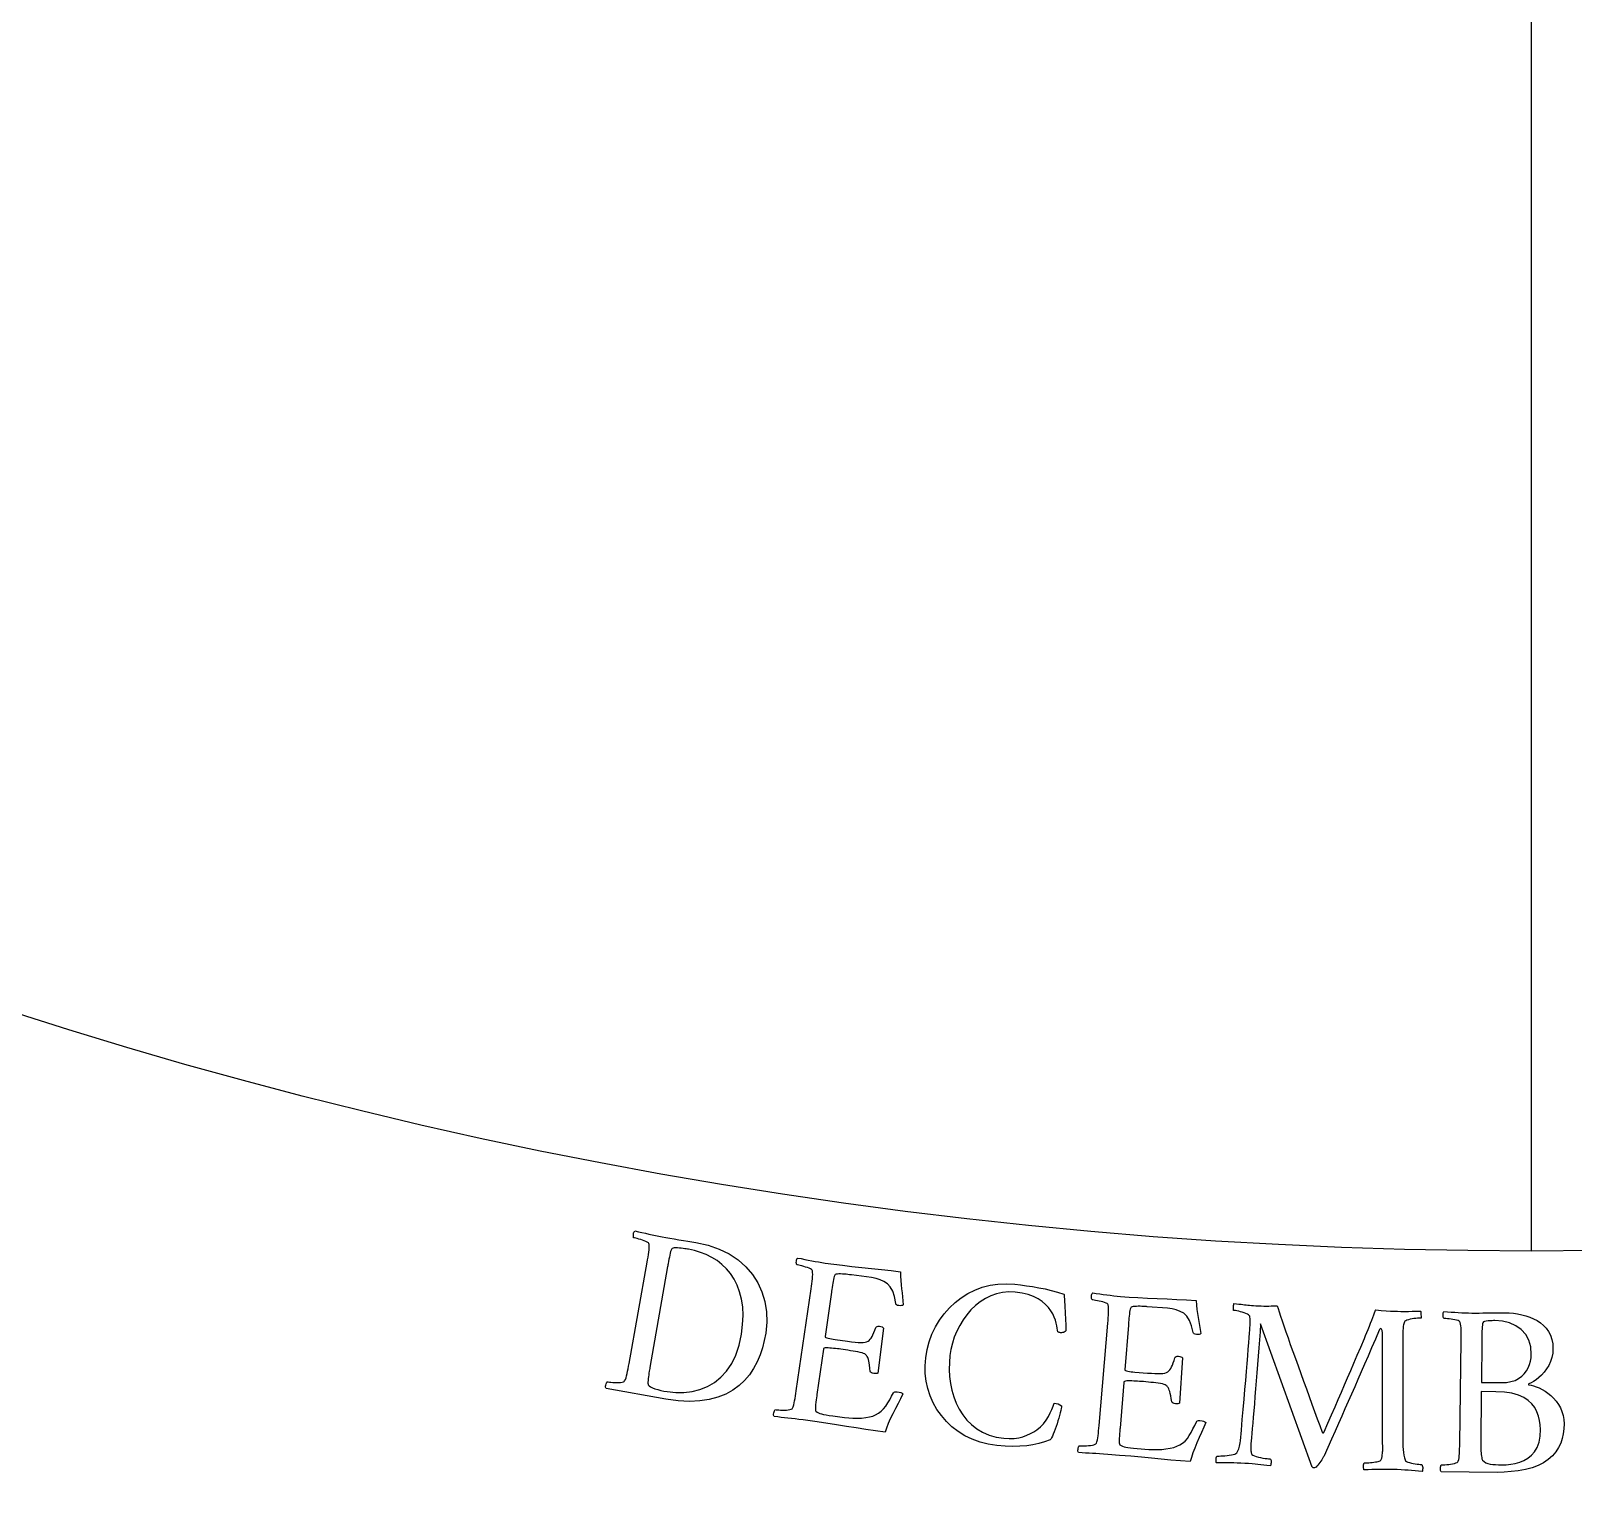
# Model space of a CAD drawing. Header units: millimetres. Extents: x -50 to 50, y -50 to 64.
# Drawn here: x -10.3 to 0.29, y -35.39 to -25.38 of the extents above; entities that cross this region are included whole.
import ezdxf

# ---------------------------------------------------------------- set-up
doc = ezdxf.new("R2010")
doc.units = ezdxf.units.MM
for name, color, linetype in [('CUT_OUTER', 1, 'Continuous'), ('ENGRAVE', 7, 'Continuous'), ('TEXT', 5, 'Continuous')]:
    doc.layers.add(name, color=color, linetype=linetype)

msp = doc.modelspace()

# ---------------------------------------------------------------- linework, layer by layer
at = {"layer": 'CUT_OUTER'}
msp.add_arc((0, -0.0002), 49.9998, 177.11535, 4.43206, dxfattribs=at)
at = {"layer": 'ENGRAVE'}
msp.add_lwpolyline([(0, -33.75), (0, 33.75)], dxfattribs=at)
for radius in [49, 49, 47.6875, 45.25, 45.25, 43.325, 39.75, 39.75, 37.65, 33.75, 33.75]:
    msp.add_circle((0, 0), radius, dxfattribs=at)
at = {"layer": 'TEXT'}
for points in [[(-5.734, -33.6916), (-5.6505, -33.7102), (-5.5744, -33.7362), (-5.5058, -33.7697), (-5.4446, -33.8108), (-5.3912, -33.8581), (-5.3461, -33.9105), (-5.3092, -33.9679), (-5.2805, -34.0304), (-5.2605, -34.0969), (-5.2495, -34.1661), (-5.2475, -34.2381), (-5.2546, -34.3129), (-5.2642, -34.3642), (-5.2774, -34.4143), (-5.2939, -34.4633), (-5.314, -34.5111), (-5.3381, -34.5566), (-5.3668, -34.5989), (-5.4001, -34.6379), (-5.438, -34.6735), (-5.4809, -34.7049), (-5.5292, -34.7313), (-5.5829, -34.7526), (-5.6421, -34.7687), (-5.7071, -34.7787), (-5.7783, -34.7817), (-5.8558, -34.7776), (-5.9395, -34.7664), (-6.3501, -34.6937), (-6.3523, -34.6892), (-6.3533, -34.6837), (-6.3531, -34.677), (-6.3517, -34.6693), (-6.3496, -34.6617), (-6.3473, -34.6555), (-6.3446, -34.6506), (-6.3416, -34.6471), (-6.3355, -34.648), (-6.3272, -34.6491), (-6.3168, -34.6502), (-6.3042, -34.6513), (-6.2906, -34.6522), (-6.2773, -34.6525), (-6.2642, -34.6523), (-6.2513, -34.6514), (-6.24, -34.6499), (-6.2314, -34.6477), (-6.2256, -34.6448), (-6.2226, -34.6411), (-6.2177, -34.6309), (-6.2132, -34.6191), (-6.2093, -34.6058), (-6.2058, -34.5908), (-6.2025, -34.5747), (-6.1992, -34.558), (-6.196, -34.5406), (-6.1927, -34.5226), (-6.068, -33.8275), (-6.0648, -33.8094), (-6.0618, -33.7918), (-6.059, -33.7747), (-6.0564, -33.7582), (-6.0544, -33.7426), (-6.0534, -33.7284), (-6.0534, -33.7156), (-6.0543, -33.7043), (-6.0557, -33.6993), (-6.0599, -33.6943), (-6.067, -33.6895), (-6.0769, -33.6848), (-6.0885, -33.6803), (-6.1004, -33.676), (-6.1127, -33.672), (-6.1253, -33.6683), (-6.1372, -33.665), (-6.147, -33.6624), (-6.1549, -33.6605), (-6.1608, -33.6592), (-6.1622, -33.6549), (-6.163, -33.6493), (-6.163, -33.6427), (-6.1622, -33.6348), (-6.1608, -33.6272), (-6.1586, -33.6209), (-6.1558, -33.616), (-6.1522, -33.6126), (-6.1281, -33.6179), (-6.1041, -33.6233), (-6.0804, -33.6287), (-6.0569, -33.6342), (-6.0335, -33.6395), (-6.0103, -33.6445), (-5.9873, -33.6491), (-5.9644, -33.6533), (-5.9396, -33.6576), (-5.9126, -33.6622), (-5.8833, -33.6671), (-5.8517, -33.6722), (-5.8198, -33.6774), (-5.7896, -33.6823), (-5.761, -33.687), (-5.734, -33.6916)], [(-5.9276, -33.8558), (-6.0491, -34.5498), (-6.0502, -34.5565), (-6.0517, -34.565), (-6.0535, -34.5753), (-6.0556, -34.5873), (-6.0577, -34.6002), (-6.0595, -34.6129), (-6.0608, -34.6254), (-6.0619, -34.6378), (-6.0625, -34.6489), (-6.0625, -34.6577), (-6.0621, -34.664), (-6.0611, -34.668), (-6.0553, -34.6754), (-6.0456, -34.6823), (-6.0321, -34.6889), (-6.0147, -34.695), (-5.995, -34.7007), (-5.9744, -34.7058), (-5.9529, -34.7105), (-5.9307, -34.7146), (-5.8725, -34.7213), (-5.8156, -34.7212), (-5.7602, -34.7144), (-5.7061, -34.7007), (-5.6547, -34.6801), (-5.607, -34.6519), (-5.563, -34.6164), (-5.5227, -34.5735), (-5.4876, -34.5228), (-5.459, -34.4638), (-5.4368, -34.3966), (-5.4211, -34.3213), (-5.4129, -34.2541), (-5.4101, -34.1914), (-5.4128, -34.1332), (-5.421, -34.0795), (-5.4338, -34.03), (-5.4506, -33.9845), (-5.4714, -33.943), (-5.4961, -33.9054), (-5.5241, -33.8716), (-5.5548, -33.8417), (-5.5882, -33.8157), (-5.6242, -33.7934), (-5.6624, -33.7746), (-5.702, -33.7591), (-5.7431, -33.7468), (-5.7856, -33.7378), (-5.7916, -33.7368), (-5.7996, -33.7356), (-5.8096, -33.7341), (-5.8218, -33.7324), (-5.8347, -33.7307), (-5.8473, -33.7295), (-5.8596, -33.7286), (-5.8715, -33.7281), (-5.8821, -33.7283), (-5.8903, -33.7295), (-5.8962, -33.7318), (-5.8997, -33.7352), (-5.9035, -33.7438), (-5.907, -33.7539), (-5.9102, -33.7654), (-5.9132, -33.7784), (-5.916, -33.7922), (-5.9187, -33.8064), (-5.9214, -33.821), (-5.9241, -33.8358), (-5.9245, -33.8383), (-5.9249, -33.8408), (-5.9254, -33.8433), (-5.9258, -33.8458), (-5.9262, -33.8483), (-5.9267, -33.8508), (-5.9271, -33.8533), (-5.9276, -33.8558)], [(-4.8459, -33.8325), (-4.7879, -33.8404), (-4.7269, -33.848), (-4.6629, -33.8553), (-4.5959, -33.8622), (-4.5279, -33.8691), (-4.4608, -33.8764), (-4.3946, -33.8841), (-4.3293, -33.8922), (-4.3288, -33.9232), (-4.3275, -33.953), (-4.3254, -33.9817), (-4.3225, -34.0092), (-4.3193, -34.0362), (-4.3164, -34.0637), (-4.3138, -34.0916), (-4.3114, -34.1198), (-4.3167, -34.1229), (-4.3233, -34.1247), (-4.3313, -34.1253), (-4.3405, -34.1247), (-4.3499, -34.1227), (-4.3567, -34.1196), (-4.3608, -34.1154), (-4.3622, -34.1099), (-4.371, -34.063), (-4.3835, -34.0248), (-4.3999, -33.9953), (-4.4202, -33.9744), (-4.4435, -33.9594), (-4.4694, -33.9475), (-4.4977, -33.9386), (-4.5285, -33.9328), (-4.6666, -33.9141), (-4.6725, -33.9133), (-4.6806, -33.9124), (-4.6907, -33.9112), (-4.7028, -33.9099), (-4.7159, -33.9087), (-4.7285, -33.9078), (-4.7408, -33.9074), (-4.7527, -33.9072), (-4.7633, -33.9078), (-4.7714, -33.9093), (-4.7772, -33.9118), (-4.7807, -33.9153), (-4.7841, -33.924), (-4.7873, -33.934), (-4.7901, -33.9454), (-4.7926, -33.9581), (-4.7948, -33.9715), (-4.797, -33.9852), (-4.7991, -33.9992), (-4.8012, -34.0133), (-4.802, -34.0189), (-4.8027, -34.0238), (-4.8033, -34.0281), (-4.8038, -34.0317), (-4.8469, -34.3369), (-4.846, -34.3402), (-4.8422, -34.3432), (-4.8357, -34.3459), (-4.8264, -34.3484), (-4.8154, -34.3507), (-4.8037, -34.3528), (-4.7914, -34.3549), (-4.7784, -34.3568), (-4.6935, -34.3685), (-4.6659, -34.372), (-4.6415, -34.3747), (-4.6203, -34.3765), (-4.6022, -34.3774), (-4.5868, -34.3772), (-4.5734, -34.3757), (-4.5621, -34.3728), (-4.5528, -34.3686), (-4.5448, -34.363), (-4.5375, -34.3557), (-4.5308, -34.3469), (-4.5248, -34.3365), (-4.5188, -34.3242), (-4.5124, -34.3099), (-4.5055, -34.2935), (-4.4981, -34.2751), (-4.4954, -34.2702), (-4.4903, -34.2671), (-4.483, -34.2658), (-4.4733, -34.2663), (-4.4642, -34.2681), (-4.4566, -34.2707), (-4.4506, -34.2741), (-4.4462, -34.2784), (-4.4863, -34.5874), (-4.4908, -34.5898), (-4.497, -34.5912), (-4.5047, -34.5914), (-4.514, -34.5907), (-4.523, -34.5887), (-4.5299, -34.5856), (-4.5348, -34.5812), (-4.5376, -34.5756), (-4.5403, -34.553), (-4.5429, -34.5337), (-4.5454, -34.5177), (-4.5479, -34.5051), (-4.5503, -34.495), (-4.5526, -34.4865), (-4.5551, -34.4798), (-4.5575, -34.4748), (-4.5601, -34.4708), (-4.563, -34.467), (-4.5663, -34.4635), (-4.57, -34.4603), (-4.5751, -34.4565), (-4.583, -34.4528), (-4.5937, -34.4493), (-4.6072, -34.446), (-4.6224, -34.4427), (-4.6384, -34.4396), (-4.6551, -34.4366), (-4.6726, -34.4337), (-4.6903, -34.431), (-4.7074, -34.4284), (-4.724, -34.4259), (-4.7401, -34.4236), (-4.7513, -34.4222), (-4.7633, -34.4207), (-4.776, -34.4192), (-4.7894, -34.4177), (-4.8028, -34.4163), (-4.8152, -34.4154), (-4.8268, -34.4147), (-4.8374, -34.4144), (-4.8464, -34.4148), (-4.853, -34.4163), (-4.8572, -34.4188), (-4.859, -34.4225), (-4.903, -34.7344), (-4.9032, -34.7363), (-4.9036, -34.7386), (-4.904, -34.7413), (-4.9044, -34.7444), (-4.9061, -34.757), (-4.908, -34.7713), (-4.91, -34.7873), (-4.9121, -34.8049), (-4.9136, -34.8215), (-4.9138, -34.8342), (-4.9128, -34.843), (-4.9104, -34.8479), (-4.9022, -34.8545), (-4.8929, -34.86), (-4.8825, -34.8645), (-4.871, -34.868), (-4.8572, -34.871), (-4.8398, -34.8742), (-4.8189, -34.8776), (-4.7945, -34.8812), (-4.715, -34.892), (-4.6854, -34.8952), (-4.6559, -34.8969), (-4.6263, -34.8971), (-4.5968, -34.8958), (-4.5687, -34.8929), (-4.5433, -34.8883), (-4.5208, -34.882), (-4.5011, -34.8741), (-4.4811, -34.8634), (-4.4628, -34.8498), (-4.4463, -34.8333), (-4.4316, -34.8139), (-4.4179, -34.7925), (-4.4042, -34.7702), (-4.3907, -34.7469), (-4.3773, -34.7226), (-4.374, -34.7185), (-4.3687, -34.716), (-4.3616, -34.715), (-4.3524, -34.7155), (-4.3386, -34.7178), (-4.3275, -34.7212), (-4.3191, -34.7254), (-4.3133, -34.7306), (-4.3296, -34.7632), (-4.3466, -34.7969), (-4.3642, -34.8314), (-4.3826, -34.867), (-4.3999, -34.9019), (-4.4145, -34.9343), (-4.4263, -34.9642), (-4.4353, -34.9918), (-4.5022, -34.983), (-4.5687, -34.9738), (-4.635, -34.964), (-4.7009, -34.9537), (-4.7689, -34.943), (-4.8411, -34.932), (-4.9176, -34.9207), (-4.9984, -34.909), (-5.0264, -34.9051), (-5.053, -34.9017), (-5.0782, -34.8989), (-5.1019, -34.8966), (-5.1251, -34.8943), (-5.1487, -34.8916), (-5.1726, -34.8886), (-5.197, -34.8851), (-5.1993, -34.8807), (-5.2004, -34.8752), (-5.2005, -34.8685), (-5.1994, -34.8608), (-5.1975, -34.8531), (-5.1954, -34.8468), (-5.1928, -34.8418), (-5.19, -34.8382), (-5.1838, -34.839), (-5.1755, -34.8397), (-5.1651, -34.8405), (-5.1525, -34.8412), (-5.1389, -34.8417), (-5.1256, -34.8415), (-5.1125, -34.8408), (-5.0996, -34.8396), (-5.0883, -34.8377), (-5.0798, -34.8352), (-5.0741, -34.8321), (-5.0712, -34.8283), (-5.0667, -34.8179), (-5.0626, -34.806), (-5.0591, -34.7925), (-5.0561, -34.7774), (-5.0534, -34.7613), (-5.0507, -34.7444), (-5.048, -34.727), (-5.0453, -34.7089), (-4.9437, -34.01), (-4.9411, -33.9918), (-4.9387, -33.9741), (-4.9364, -33.957), (-4.9344, -33.9403), (-4.9329, -33.9247), (-4.9324, -33.9105), (-4.9328, -33.8977), (-4.9341, -33.8865), (-4.9356, -33.8814), (-4.94, -33.8766), (-4.9473, -33.872), (-4.9574, -33.8677), (-4.9691, -33.8635), (-4.9811, -33.8597), (-4.9935, -33.8561), (-5.0063, -33.8528), (-5.0182, -33.8499), (-5.0281, -33.8476), (-5.0361, -33.8459), (-5.042, -33.8449), (-5.0436, -33.8406), (-5.0445, -33.8351), (-5.0447, -33.8284), (-5.0442, -33.8206), (-5.043, -33.8128), (-5.0411, -33.8065), (-5.0384, -33.8015), (-5.035, -33.798), (-5.0107, -33.8025), (-4.9866, -33.8071), (-4.9627, -33.8117), (-4.939, -33.8164), (-4.9155, -33.821), (-4.8921, -33.8252), (-4.8689, -33.829), (-4.8459, -33.8325)], [(-3.546, -33.978), (-3.506, -33.9825), (-3.4653, -33.988), (-3.4236, -33.9943), (-3.3811, -34.0016), (-3.3381, -34.0101), (-3.295, -34.0202), (-3.2517, -34.0321), (-3.2082, -34.0455), (-3.208, -34.0477), (-3.2075, -34.0543), (-3.2067, -34.0653), (-3.2056, -34.0807), (-3.2044, -34.099), (-3.2032, -34.1187), (-3.202, -34.14), (-3.2008, -34.1628), (-3.1997, -34.1857), (-3.1986, -34.2076), (-3.1974, -34.2285), (-3.1963, -34.2482), (-3.1953, -34.2655), (-3.1947, -34.2788), (-3.1945, -34.2881), (-3.1946, -34.2935), (-3.195, -34.2968), (-3.1969, -34.3), (-3.2006, -34.3031), (-3.2059, -34.306), (-3.2121, -34.3084), (-3.2184, -34.3099), (-3.2249, -34.3106), (-3.2314, -34.3104), (-3.237, -34.3096), (-3.2421, -34.3081), (-3.2468, -34.3061), (-3.2509, -34.3035), (-3.2522, -34.2927), (-3.2543, -34.2793), (-3.2573, -34.2633), (-3.2612, -34.2447), (-3.2668, -34.2243), (-3.2749, -34.2034), (-3.2853, -34.1817), (-3.2982, -34.1594), (-3.3142, -34.1374), (-3.3339, -34.1166), (-3.3574, -34.097), (-3.3846, -34.0787), (-3.4164, -34.0625), (-3.4534, -34.0494), (-3.4957, -34.0395), (-3.5434, -34.0327), (-3.5871, -34.0308), (-3.6294, -34.0341), (-3.6701, -34.0428), (-3.7094, -34.0568), (-3.7469, -34.0753), (-3.7822, -34.0977), (-3.8154, -34.124), (-3.8465, -34.154), (-3.8751, -34.1871), (-3.9008, -34.2225), (-3.9237, -34.26), (-3.9437, -34.2998), (-3.9606, -34.3409), (-3.9741, -34.3826), (-3.9842, -34.4247), (-3.9909, -34.4674), (-3.9948, -34.5153), (-3.9954, -34.5632), (-3.9927, -34.611), (-3.9867, -34.6588), (-3.9772, -34.7057), (-3.964, -34.7507), (-3.9472, -34.7939), (-3.9266, -34.8352), (-3.9023, -34.874), (-3.8742, -34.9093), (-3.8422, -34.9411), (-3.8063, -34.9696), (-3.7664, -34.9936), (-3.7223, -35.0124), (-3.6742, -35.026), (-3.6219, -35.0342), (-3.585, -35.0366), (-3.5506, -35.0356), (-3.5188, -35.0313), (-3.4896, -35.0238), (-3.4628, -35.0141), (-3.4381, -35.003), (-3.4156, -34.9906), (-3.3951, -34.977), (-3.3701, -34.9566), (-3.3483, -34.9347), (-3.3298, -34.9112), (-3.3147, -34.886), (-3.302, -34.8609), (-3.2913, -34.8372), (-3.2824, -34.8151), (-3.2753, -34.7945), (-3.2613, -34.7954), (-3.2481, -34.7987), (-3.2358, -34.8046), (-3.2243, -34.8129), (-3.2254, -34.8202), (-3.2274, -34.8304), (-3.2305, -34.8435), (-3.2346, -34.8595), (-3.2394, -34.8773), (-3.2446, -34.8958), (-3.2501, -34.915), (-3.2561, -34.9349), (-3.2623, -34.9546), (-3.2686, -34.9731), (-3.2751, -34.9904), (-3.2816, -35.0065), (-3.288, -35.0206), (-3.2938, -35.0317), (-3.2992, -35.04), (-3.3041, -35.0452), (-3.3409, -35.0593), (-3.3798, -35.0708), (-3.4209, -35.0797), (-3.4641, -35.0859), (-3.51, -35.0896), (-3.5594, -35.0904), (-3.6121, -35.0886), (-3.6683, -35.0839), (-3.7279, -35.0749), (-3.7844, -35.0607), (-3.8377, -35.0413), (-3.8878, -35.0168), (-3.9343, -34.9879), (-3.9768, -34.9553), (-4.0153, -34.919), (-4.0497, -34.8791), (-4.0798, -34.8363), (-4.1053, -34.7912), (-4.1262, -34.7438), (-4.1425, -34.6943), (-4.1539, -34.6431), (-4.1601, -34.5909), (-4.1612, -34.5377), (-4.1571, -34.4835), (-4.1477, -34.4267), (-4.1334, -34.3723), (-4.1142, -34.3203), (-4.0902, -34.2707), (-4.062, -34.2239), (-4.0301, -34.1804), (-3.9946, -34.1402), (-3.9555, -34.1032), (-3.9131, -34.0702), (-3.8679, -34.0419), (-3.8199, -34.0182), (-3.769, -33.9991), (-3.7158, -33.9852), (-3.661, -33.9771), (-3.6044, -33.9746), (-3.546, -33.978)], [(-2.8204, -34.0612), (-2.762, -34.0656), (-2.7006, -34.0696), (-2.6363, -34.073), (-2.5691, -34.076), (-2.5008, -34.0788), (-2.4334, -34.0821), (-2.3668, -34.0858), (-2.3012, -34.09), (-2.2988, -34.1209), (-2.2957, -34.1506), (-2.2919, -34.1791), (-2.2874, -34.2063), (-2.2826, -34.2332), (-2.2781, -34.2604), (-2.2737, -34.2881), (-2.2697, -34.3162), (-2.2748, -34.3195), (-2.2813, -34.3217), (-2.2892, -34.3228), (-2.2985, -34.3227), (-2.308, -34.3213), (-2.3149, -34.3186), (-2.3192, -34.3146), (-2.321, -34.3093), (-2.3325, -34.263), (-2.3474, -34.2256), (-2.3655, -34.1971), (-2.3869, -34.1775), (-2.4111, -34.1639), (-2.4376, -34.1535), (-2.4664, -34.1464), (-2.4976, -34.1424), (-2.6365, -34.132), (-2.6425, -34.1315), (-2.6506, -34.1311), (-2.6607, -34.1306), (-2.673, -34.13), (-2.686, -34.1295), (-2.6987, -34.1294), (-2.711, -34.1297), (-2.7229, -34.1303), (-2.7334, -34.1314), (-2.7415, -34.1335), (-2.7471, -34.1363), (-2.7503, -34.14), (-2.7533, -34.1489), (-2.7558, -34.1591), (-2.7579, -34.1706), (-2.7596, -34.1834), (-2.7611, -34.197), (-2.7625, -34.2108), (-2.7638, -34.2248), (-2.765, -34.239), (-2.7654, -34.2446), (-2.7658, -34.2496), (-2.7662, -34.2539), (-2.7665, -34.2576), (-2.7913, -34.5648), (-2.7902, -34.568), (-2.7863, -34.5707), (-2.7796, -34.5731), (-2.7702, -34.575), (-2.759, -34.5766), (-2.7472, -34.5781), (-2.7348, -34.5794), (-2.7217, -34.5806), (-2.6363, -34.5872), (-2.6085, -34.5891), (-2.584, -34.5903), (-2.5627, -34.5908), (-2.5447, -34.5906), (-2.5293, -34.5895), (-2.516, -34.5872), (-2.5048, -34.5837), (-2.4958, -34.5789), (-2.4882, -34.5728), (-2.4813, -34.5651), (-2.4752, -34.5559), (-2.4698, -34.5451), (-2.4646, -34.5326), (-2.459, -34.5179), (-2.4531, -34.5011), (-2.4468, -34.4822), (-2.4444, -34.4772), (-2.4395, -34.4739), (-2.4323, -34.4721), (-2.4226, -34.4721), (-2.4134, -34.4733), (-2.4056, -34.4754), (-2.3994, -34.4785), (-2.3948, -34.4825), (-2.4164, -34.7934), (-2.4208, -34.796), (-2.4269, -34.7977), (-2.4345, -34.7985), (-2.4438, -34.7982), (-2.453, -34.7969), (-2.4601, -34.7941), (-2.4652, -34.7901), (-2.4683, -34.7846), (-2.4724, -34.7622), (-2.4761, -34.7431), (-2.4796, -34.7273), (-2.4828, -34.7148), (-2.4858, -34.7049), (-2.4887, -34.6966), (-2.4915, -34.69), (-2.4942, -34.6852), (-2.497, -34.6813), (-2.5002, -34.6777), (-2.5037, -34.6744), (-2.5075, -34.6715), (-2.5129, -34.6679), (-2.521, -34.6648), (-2.5319, -34.6619), (-2.5455, -34.6594), (-2.5609, -34.6571), (-2.577, -34.6549), (-2.5939, -34.6529), (-2.6116, -34.651), (-2.6293, -34.6493), (-2.6466, -34.6477), (-2.6633, -34.6463), (-2.6795, -34.645), (-2.6908, -34.6442), (-2.7028, -34.6434), (-2.7156, -34.6427), (-2.7291, -34.642), (-2.7425, -34.6415), (-2.755, -34.6412), (-2.7666, -34.6412), (-2.7772, -34.6416), (-2.7862, -34.6425), (-2.7926, -34.6444), (-2.7967, -34.6472), (-2.7982, -34.6509), (-2.8236, -34.9649), (-2.8237, -34.9668), (-2.8239, -34.9691), (-2.8242, -34.9718), (-2.8244, -34.975), (-2.8254, -34.9877), (-2.8264, -35.002), (-2.8274, -35.0181), (-2.8285, -35.0359), (-2.829, -35.0525), (-2.8285, -35.0652), (-2.8269, -35.0739), (-2.8242, -35.0787), (-2.8157, -35.0847), (-2.8061, -35.0897), (-2.7954, -35.0936), (-2.7837, -35.0963), (-2.7697, -35.0986), (-2.7522, -35.1007), (-2.7311, -35.1029), (-2.7065, -35.1049), (-2.6266, -35.111), (-2.5968, -35.1125), (-2.5672, -35.1124), (-2.5377, -35.1109), (-2.5083, -35.1078), (-2.4804, -35.1032), (-2.4554, -35.0971), (-2.4333, -35.0895), (-2.4141, -35.0804), (-2.3947, -35.0685), (-2.3773, -35.0539), (-2.3618, -35.0364), (-2.3483, -35.0161), (-2.3359, -34.994), (-2.3236, -34.9709), (-2.3115, -34.9468), (-2.2995, -34.9218), (-2.2965, -34.9175), (-2.2914, -34.9147), (-2.2843, -34.9132), (-2.2752, -34.9132), (-2.2612, -34.9147), (-2.2499, -34.9174), (-2.2413, -34.9211), (-2.2352, -34.926), (-2.2495, -34.9595), (-2.2645, -34.9941), (-2.28, -35.0297), (-2.2962, -35.0663), (-2.3114, -35.1021), (-2.324, -35.1353), (-2.334, -35.1659), (-2.3414, -35.194), (-2.4087, -35.1892), (-2.4756, -35.1839), (-2.5424, -35.1781), (-2.6088, -35.1718), (-2.6773, -35.1651), (-2.7501, -35.1585), (-2.8271, -35.1517), (-2.9084, -35.1449), (-2.9366, -35.1427), (-2.9634, -35.1409), (-2.9887, -35.1396), (-3.0125, -35.1386), (-3.0358, -35.1378), (-3.0595, -35.1365), (-3.0836, -35.1349), (-3.1081, -35.1329), (-3.1106, -35.1286), (-3.1121, -35.1232), (-3.1126, -35.1165), (-3.1119, -35.1087), (-3.1105, -35.101), (-3.1087, -35.0946), (-3.1065, -35.0894), (-3.1039, -35.0856), (-3.0977, -35.086), (-3.0894, -35.0863), (-3.0789, -35.0864), (-3.0663, -35.0864), (-3.0527, -35.086), (-3.0394, -35.0851), (-3.0264, -35.0836), (-3.0136, -35.0816), (-3.0024, -35.0791), (-2.9941, -35.0761), (-2.9886, -35.0726), (-2.986, -35.0687), (-2.982, -35.0581), (-2.9787, -35.0459), (-2.976, -35.0322), (-2.9739, -35.017), (-2.9721, -35.0007), (-2.9704, -34.9837), (-2.9688, -34.9661), (-2.9671, -34.9479), (-2.9074, -34.2442), (-2.9059, -34.2259), (-2.9046, -34.2081), (-2.9033, -34.1909), (-2.9023, -34.1741), (-2.9017, -34.1584), (-2.902, -34.1442), (-2.9032, -34.1315), (-2.9052, -34.1203), (-2.907, -34.1154), (-2.9117, -34.1109), (-2.9192, -34.1067), (-2.9295, -34.103), (-2.9415, -34.0995), (-2.9537, -34.0964), (-2.9663, -34.0936), (-2.9793, -34.091), (-2.9914, -34.0888), (-3.0014, -34.0871), (-3.0094, -34.086), (-3.0154, -34.0853), (-3.0173, -34.0811), (-3.0185, -34.0756), (-3.0191, -34.069), (-3.0191, -34.0611), (-3.0183, -34.0533), (-3.0168, -34.0469), (-3.0144, -34.0418), (-3.0112, -34.038), (-2.9866, -34.0411), (-2.9623, -34.0442), (-2.9382, -34.0474), (-2.9142, -34.0507), (-2.8905, -34.0539), (-2.867, -34.0566), (-2.8436, -34.0591), (-2.8204, -34.0612)], [(-1.8754, -34.1263), (-1.8553, -34.1272), (-1.8365, -34.1277), (-1.8188, -34.1279), (-1.8025, -34.1276), (-1.787, -34.1272), (-1.7722, -34.1269), (-1.7579, -34.1266), (-1.7444, -34.1264), (-1.7392, -34.145), (-1.7322, -34.1682), (-1.7231, -34.1959), (-1.7121, -34.2281), (-1.6996, -34.2642), (-1.6859, -34.3034), (-1.6711, -34.3457), (-1.6552, -34.3911), (-1.6383, -34.4388), (-1.6207, -34.4879), (-1.6023, -34.5384), (-1.5833, -34.5903), (-1.5639, -34.6429), (-1.5447, -34.6953), (-1.5256, -34.7475), (-1.5067, -34.7997), (-1.4882, -34.8509), (-1.4704, -34.9002), (-1.4533, -34.9477), (-1.4369, -34.9933), (-1.4359, -34.9949), (-1.4345, -34.996), (-1.4326, -34.9967), (-1.4303, -34.997), (-1.4279, -34.9967), (-1.426, -34.9955), (-1.4244, -34.9934), (-1.4232, -34.9905), (-1.3968, -34.9304), (-1.3719, -34.8733), (-1.3484, -34.8192), (-1.3264, -34.7681), (-1.3051, -34.7184), (-1.2837, -34.6688), (-1.2623, -34.6192), (-1.2409, -34.5696), (-1.2189, -34.5186), (-1.1959, -34.465), (-1.172, -34.4088), (-1.1472, -34.35), (-1.1389, -34.3303), (-1.1304, -34.3099), (-1.1217, -34.2885), (-1.1128, -34.2664), (-1.1041, -34.2445), (-1.0961, -34.2241), (-1.0887, -34.2052), (-1.082, -34.1877), (-1.0765, -34.1731), (-1.0725, -34.1626), (-1.0702, -34.1563), (-1.0694, -34.1542), (-1.0323, -34.1576), (-0.9987, -34.1602), (-0.9687, -34.162), (-0.9421, -34.1631), (-0.9199, -34.1636), (-0.8963, -34.1639), (-0.8714, -34.164), (-0.8452, -34.1639), (-0.8198, -34.1637), (-0.7973, -34.1634), (-0.7779, -34.163), (-0.7615, -34.1625), (-0.7607, -34.1654), (-0.76, -34.1706), (-0.7594, -34.1781), (-0.7588, -34.188), (-0.7583, -34.1976), (-0.7579, -34.2045), (-0.7577, -34.2086), (-0.7576, -34.21), (-0.7643, -34.2101), (-0.7727, -34.2105), (-0.783, -34.2113), (-0.795, -34.2125), (-0.8077, -34.2141), (-0.8201, -34.2162), (-0.8323, -34.2186), (-0.8441, -34.2215), (-0.8547, -34.2248), (-0.863, -34.2283), (-0.869, -34.232), (-0.8727, -34.2361), (-0.8752, -34.2423), (-0.8772, -34.2495), (-0.8789, -34.2575), (-0.8801, -34.2664), (-0.8811, -34.2754), (-0.8818, -34.2841), (-0.8824, -34.2923), (-0.8827, -34.3002), (-0.8824, -34.3241), (-0.8824, -34.3535), (-0.8824, -34.3885), (-0.8826, -34.4289), (-0.8829, -34.4734), (-0.8831, -34.5206), (-0.8833, -34.5704), (-0.8834, -34.6229), (-0.8835, -34.6765), (-0.8836, -34.7298), (-0.8837, -34.7828), (-0.8838, -34.8355), (-0.8838, -34.8865), (-0.8839, -34.9346), (-0.8841, -34.9797), (-0.8842, -35.0218), (-0.8839, -35.0452), (-0.8833, -35.068), (-0.8825, -35.0902), (-0.8814, -35.1117), (-0.8797, -35.1321), (-0.8768, -35.1508), (-0.8729, -35.1678), (-0.8678, -35.1832), (-0.8641, -35.1888), (-0.8579, -35.1938), (-0.849, -35.1981), (-0.8376, -35.2017), (-0.8248, -35.2047), (-0.8119, -35.2074), (-0.7989, -35.2096), (-0.7857, -35.2114), (-0.7738, -35.2127), (-0.7642, -35.2137), (-0.7572, -35.2144), (-0.7525, -35.2146), (-0.7497, -35.2209), (-0.7479, -35.2276), (-0.747, -35.2349), (-0.7471, -35.2427), (-0.7478, -35.2499), (-0.7485, -35.2556), (-0.7493, -35.2596), (-0.7501, -35.2621), (-0.7747, -35.2599), (-0.799, -35.2579), (-0.8229, -35.2559), (-0.8465, -35.254), (-0.8705, -35.2523), (-0.8954, -35.2509), (-0.9212, -35.2497), (-0.9481, -35.2489), (-0.9762, -35.2483), (-1.0023, -35.248), (-1.0266, -35.2481), (-1.0489, -35.2485), (-1.0713, -35.2492), (-1.0956, -35.2499), (-1.1218, -35.2506), (-1.1499, -35.2513), (-1.1507, -35.2488), (-1.1514, -35.2445), (-1.152, -35.2386), (-1.1526, -35.2309), (-1.1528, -35.2229), (-1.1522, -35.2157), (-1.1507, -35.2094), (-1.1484, -35.2039), (-1.1425, -35.204), (-1.1351, -35.2037), (-1.1262, -35.2032), (-1.1159, -35.2024), (-1.1047, -35.2014), (-1.0936, -35.2002), (-1.0825, -35.1987), (-1.0713, -35.197), (-1.0609, -35.1952), (-1.052, -35.1932), (-1.0446, -35.191), (-1.0386, -35.1887), (-1.0346, -35.1851), (-1.0311, -35.1792), (-1.0282, -35.1709), (-1.0258, -35.1603), (-1.024, -35.1489), (-1.0227, -35.1383), (-1.0217, -35.1286), (-1.0213, -35.1198), (-1.0211, -35.1097), (-1.0211, -35.0984), (-1.0212, -35.0856), (-1.0216, -35.0715), (-1.0219, -35.0573), (-1.022, -35.0445), (-1.022, -35.0332), (-1.0218, -35.0232), (-1.0218, -34.9636), (-1.0218, -34.9052), (-1.0218, -34.848), (-1.0218, -34.7919), (-1.0219, -34.7361), (-1.0219, -34.6796), (-1.0219, -34.6226), (-1.0219, -34.5649), (-1.0219, -34.5057), (-1.0221, -34.4443), (-1.0224, -34.3807), (-1.0228, -34.3149), (-1.0229, -34.3118), (-1.0234, -34.3077), (-1.0243, -34.3025), (-1.0256, -34.2962), (-1.0274, -34.2902), (-1.0299, -34.2859), (-1.033, -34.2833), (-1.0368, -34.2823), (-1.0386, -34.283), (-1.0406, -34.2852), (-1.0429, -34.2888), (-1.0455, -34.2939), (-1.0719, -34.3555), (-1.0974, -34.4147), (-1.1219, -34.4716), (-1.1455, -34.5262), (-1.1685, -34.5792), (-1.1912, -34.6312), (-1.2136, -34.6823), (-1.2358, -34.7324), (-1.2578, -34.7823), (-1.2801, -34.8325), (-1.3025, -34.8831), (-1.3251, -34.9342), (-1.3483, -34.9864), (-1.3723, -35.0406), (-1.3973, -35.0968), (-1.4231, -35.1549), (-1.4255, -35.1591), (-1.429, -35.1648), (-1.4337, -35.1723), (-1.4395, -35.1814), (-1.446, -35.1911), (-1.4525, -35.2005), (-1.4591, -35.2096), (-1.4658, -35.2184), (-1.4724, -35.226), (-1.4786, -35.2317), (-1.4843, -35.2353), (-1.4897, -35.2369), (-1.4917, -35.2374), (-1.4944, -35.2371), (-1.4977, -35.2363), (-1.5016, -35.2347), (-1.5024, -35.2339), (-1.5032, -35.2334), (-1.5041, -35.233), (-1.5049, -35.2329), (-1.8588, -34.2493), (-1.8627, -34.3038), (-1.8669, -34.3591), (-1.8713, -34.4152), (-1.8759, -34.4722), (-1.8807, -34.5292), (-1.8852, -34.5853), (-1.8897, -34.6407), (-1.894, -34.6951), (-1.8981, -34.7478), (-1.9021, -34.7979), (-1.906, -34.8454), (-1.9097, -34.8902), (-1.9132, -34.9315), (-1.9163, -34.9687), (-1.9192, -35.0016), (-1.9216, -35.0303), (-1.9237, -35.0539), (-1.9252, -35.0714), (-1.9261, -35.083), (-1.9265, -35.0885), (-1.9268, -35.0946), (-1.9268, -35.101), (-1.9266, -35.1078), (-1.9263, -35.1148), (-1.9257, -35.1218), (-1.9249, -35.1283), (-1.9238, -35.1342), (-1.9225, -35.1396), (-1.9187, -35.1455), (-1.9118, -35.1508), (-1.9018, -35.1557), (-1.8886, -35.1601), (-1.8738, -35.164), (-1.8589, -35.1674), (-1.8438, -35.1703), (-1.8286, -35.1726), (-1.8148, -35.1744), (-1.804, -35.1758), (-1.7961, -35.1767), (-1.7912, -35.1771), (-1.7886, -35.1814), (-1.787, -35.187), (-1.7867, -35.1942), (-1.7874, -35.2027), (-1.7887, -35.211), (-1.7899, -35.2174), (-1.7909, -35.2219), (-1.7919, -35.2245), (-1.8157, -35.2217), (-1.8379, -35.219), (-1.8583, -35.2165), (-1.877, -35.2142), (-1.896, -35.212), (-1.9174, -35.2101), (-1.9411, -35.2083), (-1.9672, -35.2067), (-1.9951, -35.2053), (-2.0206, -35.2043), (-2.0438, -35.2038), (-2.0646, -35.2037), (-2.0855, -35.2038), (-2.1087, -35.2038), (-2.1343, -35.2038), (-2.1622, -35.2037), (-2.1629, -35.2012), (-2.1635, -35.1969), (-2.164, -35.1909), (-2.1644, -35.1832), (-2.1643, -35.1752), (-2.1634, -35.168), (-2.1618, -35.1618), (-2.1593, -35.1564), (-2.153, -35.1566), (-2.1441, -35.1565), (-2.1328, -35.1561), (-2.1191, -35.1555), (-2.1041, -35.1545), (-2.0892, -35.153), (-2.0744, -35.1511), (-2.0597, -35.1488), (-2.0464, -35.146), (-2.0358, -35.1426), (-2.028, -35.1386), (-2.023, -35.134), (-2.017, -35.1257), (-2.0122, -35.117), (-2.0083, -35.1079), (-2.0056, -35.0985), (-2.0034, -35.0884), (-2.0014, -35.0773), (-1.9995, -35.0653), (-1.9978, -35.0523), (-1.9911, -34.9788), (-1.9846, -34.9068), (-1.9783, -34.8362), (-1.9723, -34.7671), (-1.9665, -34.7005), (-1.9611, -34.6373), (-1.9562, -34.5776), (-1.9516, -34.5215), (-1.9475, -34.4695), (-1.9437, -34.4227), (-1.9404, -34.3809), (-1.9374, -34.3441), (-1.935, -34.3135), (-1.9331, -34.2899), (-1.9319, -34.2734), (-1.9312, -34.2639), (-1.9308, -34.2547), (-1.9304, -34.2457), (-1.9302, -34.237), (-1.9301, -34.2284), (-1.9303, -34.2201), (-1.931, -34.2122), (-1.9323, -34.2047), (-1.9341, -34.1976), (-1.9368, -34.1925), (-1.9421, -34.1876), (-1.95, -34.1829), (-1.9605, -34.1783), (-1.9724, -34.174), (-1.9845, -34.1701), (-1.9969, -34.1666), (-2.0094, -34.1636), (-2.0212, -34.161), (-2.031, -34.1591), (-2.0388, -34.1579), (-2.0448, -34.1572), (-2.0454, -34.1558), (-2.0457, -34.1515), (-2.0456, -34.1443), (-2.0451, -34.1343), (-2.0444, -34.1242), (-2.0436, -34.1168), (-2.0428, -34.112), (-2.0419, -34.1099), (-2.0239, -34.1118), (-2.0077, -34.1136), (-1.9934, -34.1153), (-1.981, -34.1169), (-1.9695, -34.1184), (-1.9579, -34.1197), (-1.9464, -34.1209), (-1.9348, -34.1221), (-1.9225, -34.1232), (-1.9084, -34.1242), (-1.8927, -34.1252), (-1.8754, -34.1263)], [(-0.1804, -34.1739), (-0.1529, -34.1748), (-0.1249, -34.1773), (-0.0966, -34.1814), (-0.0678, -34.187), (-0.0395, -34.1943), (-0.0123, -34.2036), (0.0136, -34.2147), (0.0382, -34.2277), (0.0612, -34.2428), (0.0819, -34.2604), (0.1003, -34.2804), (0.1164, -34.3029), (0.1296, -34.328), (0.1391, -34.3561), (0.1449, -34.3872), (0.1469, -34.4213), (0.1452, -34.4519), (0.1398, -34.481), (0.1308, -34.5087), (0.1181, -34.5349), (0.1029, -34.5592), (0.0864, -34.5811), (0.0686, -34.6007), (0.0496, -34.618), (0.0306, -34.6329), (0.0129, -34.6452), (-0.0034, -34.6549), (-0.0184, -34.6621), (-0.0203, -34.6638), (-0.0209, -34.6655), (-0.0203, -34.6672), (-0.0184, -34.6689), (-0.0026, -34.6708), (0.0144, -34.6748), (0.0327, -34.6809), (0.0522, -34.6892), (0.0723, -34.6994), (0.0924, -34.7117), (0.1124, -34.726), (0.1322, -34.7423), (0.1512, -34.7605), (0.1684, -34.7804), (0.1839, -34.8022), (0.1975, -34.8258), (0.2088, -34.851), (0.2168, -34.8778), (0.2218, -34.906), (0.2236, -34.9357), (0.2222, -34.9707), (0.2178, -35.0044), (0.2104, -35.0368), (0.1998, -35.068), (0.1853, -35.0979), (0.1663, -35.1266), (0.1426, -35.154), (0.1143, -35.1801), (0.0822, -35.2029), (0.0453, -35.222), (0.0037, -35.2373), (-0.0426, -35.2489), (-0.0912, -35.2574), (-0.1396, -35.2637), (-0.1878, -35.2676), (-0.2358, -35.2693), (-0.6203, -35.2646), (-0.6231, -35.2606), (-0.625, -35.2552), (-0.6259, -35.2486), (-0.6258, -35.2408), (-0.625, -35.233), (-0.6236, -35.2265), (-0.6218, -35.2212), (-0.6194, -35.2172), (-0.6132, -35.2172), (-0.6049, -35.2168), (-0.5944, -35.2162), (-0.5818, -35.2153), (-0.5683, -35.214), (-0.5551, -35.2121), (-0.5422, -35.2098), (-0.5297, -35.2068), (-0.5187, -35.2035), (-0.5106, -35.1999), (-0.5053, -35.1961), (-0.503, -35.192), (-0.4998, -35.1811), (-0.4973, -35.1688), (-0.4956, -35.1549), (-0.4946, -35.1396), (-0.494, -35.1232), (-0.4935, -35.1061), (-0.4931, -35.0885), (-0.4928, -35.0702), (-0.4828, -34.364), (-0.4826, -34.3457), (-0.4825, -34.3278), (-0.4826, -34.3105), (-0.4827, -34.2937), (-0.4832, -34.278), (-0.4845, -34.2639), (-0.4866, -34.2513), (-0.4894, -34.2403), (-0.4916, -34.2355), (-0.4965, -34.2313), (-0.5043, -34.2277), (-0.5149, -34.2247), (-0.527, -34.2221), (-0.5395, -34.2199), (-0.5523, -34.2179), (-0.5653, -34.2163), (-0.5775, -34.2149), (-0.5877, -34.214), (-0.5958, -34.2134), (-0.6018, -34.2131), (-0.6039, -34.209), (-0.6055, -34.2037), (-0.6066, -34.1971), (-0.6071, -34.1893), (-0.607, -34.1815), (-0.6059, -34.1749), (-0.6038, -34.1697), (-0.6009, -34.1657), (-0.5762, -34.167), (-0.5517, -34.1684), (-0.5274, -34.1699), (-0.5033, -34.1715), (-0.4794, -34.173), (-0.4557, -34.1741), (-0.4322, -34.1748), (-0.409, -34.1753), (-0.3845, -34.1755), (-0.3593, -34.1754), (-0.3332, -34.1752), (-0.3063, -34.1747), (-0.2779, -34.1742), (-0.2475, -34.1739), (-0.215, -34.1738), (-0.1804, -34.1739)], [(-0.3441, -34.6519), (-0.2081, -34.653), (-0.173, -34.6514), (-0.1413, -34.6461), (-0.1133, -34.6372), (-0.0888, -34.6247), (-0.0677, -34.6094), (-0.0496, -34.592), (-0.0345, -34.5726), (-0.0225, -34.5512), (-0.0133, -34.5286), (-0.0068, -34.5057), (-0.0029, -34.4824), (-0.0016, -34.4589), (-0.0059, -34.407), (-0.0188, -34.3613), (-0.0404, -34.3218), (-0.0705, -34.2886), (-0.1077, -34.2622), (-0.1503, -34.2432), (-0.1984, -34.2317), (-0.252, -34.2276), (-0.2605, -34.2277), (-0.2709, -34.2279), (-0.2833, -34.2283), (-0.2976, -34.2289), (-0.3114, -34.2303), (-0.3219, -34.233), (-0.3293, -34.2369), (-0.3334, -34.2422), (-0.3357, -34.2499), (-0.3375, -34.2595), (-0.3388, -34.271), (-0.3397, -34.2844), (-0.3402, -34.299), (-0.3406, -34.3141), (-0.3409, -34.3295), (-0.3411, -34.3454), (-0.3411, -34.3487), (-0.3412, -34.3518), (-0.3412, -34.3546), (-0.3412, -34.3573), (-0.3412, -34.3598), (-0.3413, -34.3623), (-0.3413, -34.3649), (-0.3413, -34.3674)], [(-0.3448, -34.7146), (-0.3483, -35.0736), (-0.3483, -35.0803), (-0.3483, -35.0886), (-0.3481, -35.0985), (-0.3478, -35.11), (-0.3474, -35.1221), (-0.3466, -35.1339), (-0.3455, -35.1454), (-0.344, -35.1566), (-0.3423, -35.1667), (-0.3404, -35.1749), (-0.3382, -35.1811), (-0.3358, -35.1855), (-0.3256, -35.1948), (-0.3136, -35.2022), (-0.2997, -35.2077), (-0.284, -35.2114), (-0.2666, -35.2137), (-0.2476, -35.2154), (-0.2269, -35.2165), (-0.2047, -35.217), (-0.1733, -35.216), (-0.1422, -35.2126), (-0.1114, -35.2069), (-0.0809, -35.1989), (-0.0519, -35.1874), (-0.0253, -35.1716), (-0.0011, -35.1515), (0.0205, -35.127), (0.0384, -35.0974), (0.0511, -35.0619), (0.0586, -35.0207), (0.0611, -34.9737), (0.0596, -34.9426), (0.0551, -34.9121), (0.0476, -34.8821), (0.0372, -34.8526), (0.0227, -34.8246), (0.0028, -34.7991), (-0.0224, -34.7759), (-0.053, -34.7552), (-0.0899, -34.7381), (-0.1343, -34.7258), (-0.1862, -34.7182), (-0.2455, -34.7154)]]:
    msp.add_lwpolyline(points, close=True, dxfattribs=at)

doc.saveas('drawing.dxf')
